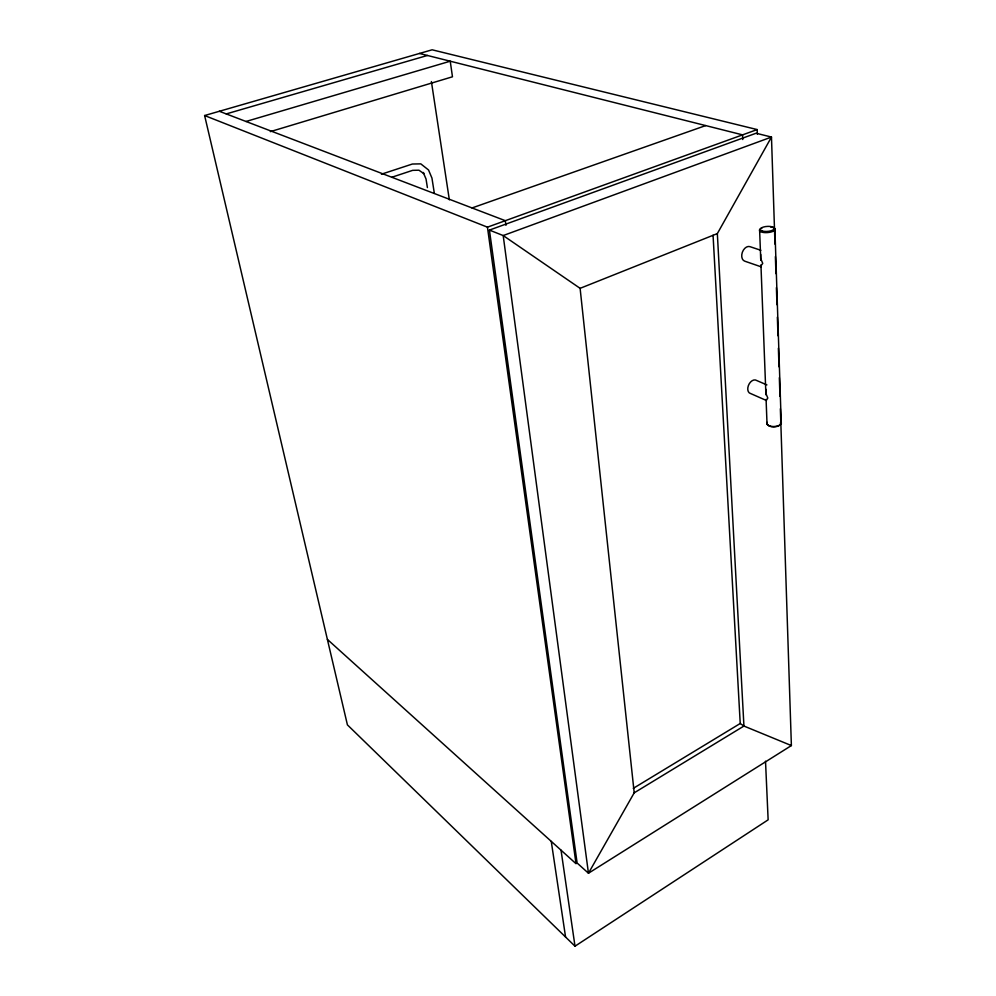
<?xml version="1.0" encoding="UTF-8"?>
<svg xmlns="http://www.w3.org/2000/svg" width="996" height="996" viewBox="0 0 996 996"><rect width="100%" height="100%" fill="white"/><g stroke="black" fill="none" stroke-linecap="round" stroke-linejoin="round"><path stroke-width="1.49" d="M765.862 389.262L765.862 393.358L767.804 398.051L766.298 400.442L750.66 393.557A7.233 4.768 -64.9 0 1 748.332 385.713A7.233 4.768 -64.9 0 1 755.466 379.986L766.908 384.904M760.72 254.441L760.707 258.587L762.749 263.405L760.981 265.758L761.193 266.841L744.796 261.189A7.719 5.217 -69.3 0 1 742.319 252.349A7.719 5.217 -69.3 0 1 749.851 246.622L760.844 250.282M489.422 230.088L503.192 235.554L588.462 873.231L634.203 792.828L743.937 726.047L717.344 233.599L771.477 137.062L756.101 133.24L489.422 230.088L577.12 863.009L588.462 873.231L791.384 745.568L780.366 408.721M757.358 134.236L757.184 129.58L432.127 49.8L204.616 115.536L347.417 724.876L575.003 946.2L768.14 819.833L765.513 761.205M633.269 788.359L740.227 723.494L713.061 235.23M774.988 244.169L771.477 137.062L503.192 235.554L580.108 288.33L717.344 233.599M204.616 115.536L487.442 227.163L757.184 129.58M472.017 207.952L705.691 125.583M392.088 177.164L412.68 170.341L418.943 170.204L423.786 173.553L423.238 172.445L426.039 179.019L427.396 187.572M381.418 174.2L412.381 164.029L420.798 163.867L428.529 169.98L431.953 178.085L434.343 193.336M270.339 131.634L452.47 76.792L450.229 61.204L246 121.475M226.241 113.918L427.446 55.465M419.478 53.46L742.555 134.871L742.755 139.527M219.344 111.278L505.333 220.689L505.943 225.32M791.384 745.568L743.937 726.047L740.227 723.494M327.398 639.42L576.012 863.694L487.442 227.163M431.405 81.572L449.345 199.835M551.261 841.371L565.566 937.024M561.034 850.186L575.003 946.2M580.108 288.33L634.203 792.828M759.649 230.898L760.77 260.267M760.944 264.911L765.912 394.79M766.086 399.433L767.032 424.172M774.9 228.607L781.188 422.005A7.321 3.449 -2.6 0 1 773.929 426.549A7.321 3.449 -2.6 0 1 767.082 422.354M775.386 256.595L775.946 273.663M776.407 287.632L776.967 304.714M777.366 317.126L777.976 335.764M778.386 348.177L778.997 366.802M779.345 377.671L779.955 396.296M780.403 422.839A6.486 3.05 -2.6 0 1 775.66 426.724A6.486 3.05 -2.6 0 1 767.816 424.744M770.742 227.001A7.831 2.814 -4 0 1 774.813 230.076A7.893 2.839 -4.1 0 1 769.111 232.392A7.831 2.814 -4.1 0 1 761.579 232.068A7.831 2.814 -4.1 0 1 759.761 229.429A7.893 2.839 -4 0 1 761.89 228.047M762.177 230.972A6.997 2.515 -4.1 0 0 773.929 229.205A6.997 2.515 -4.1 0 0 765.551 226.578A6.997 2.515 -4.1 0 0 762.177 230.972"/></g></svg>
